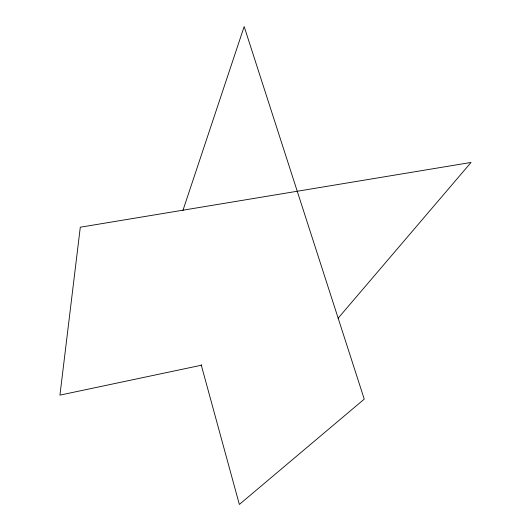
<?xml version="1.0" encoding="UTF-8"?>
<svg xmlns="http://www.w3.org/2000/svg" width="531" height="531" viewBox="0 0 531 531"><rect width="100%" height="100%" fill="white"/><g stroke="black" fill="none" stroke-linecap="round" stroke-linejoin="round"><path stroke-width="0.8" d="M182.883 210.581L244.167 26.55L364.246 399.126L239.355 504.45L201.196 364.81M338.114 318.235L471.057 162.446L80.294 227.208L59.943 395.124L201.767 365.149"/></g></svg>
